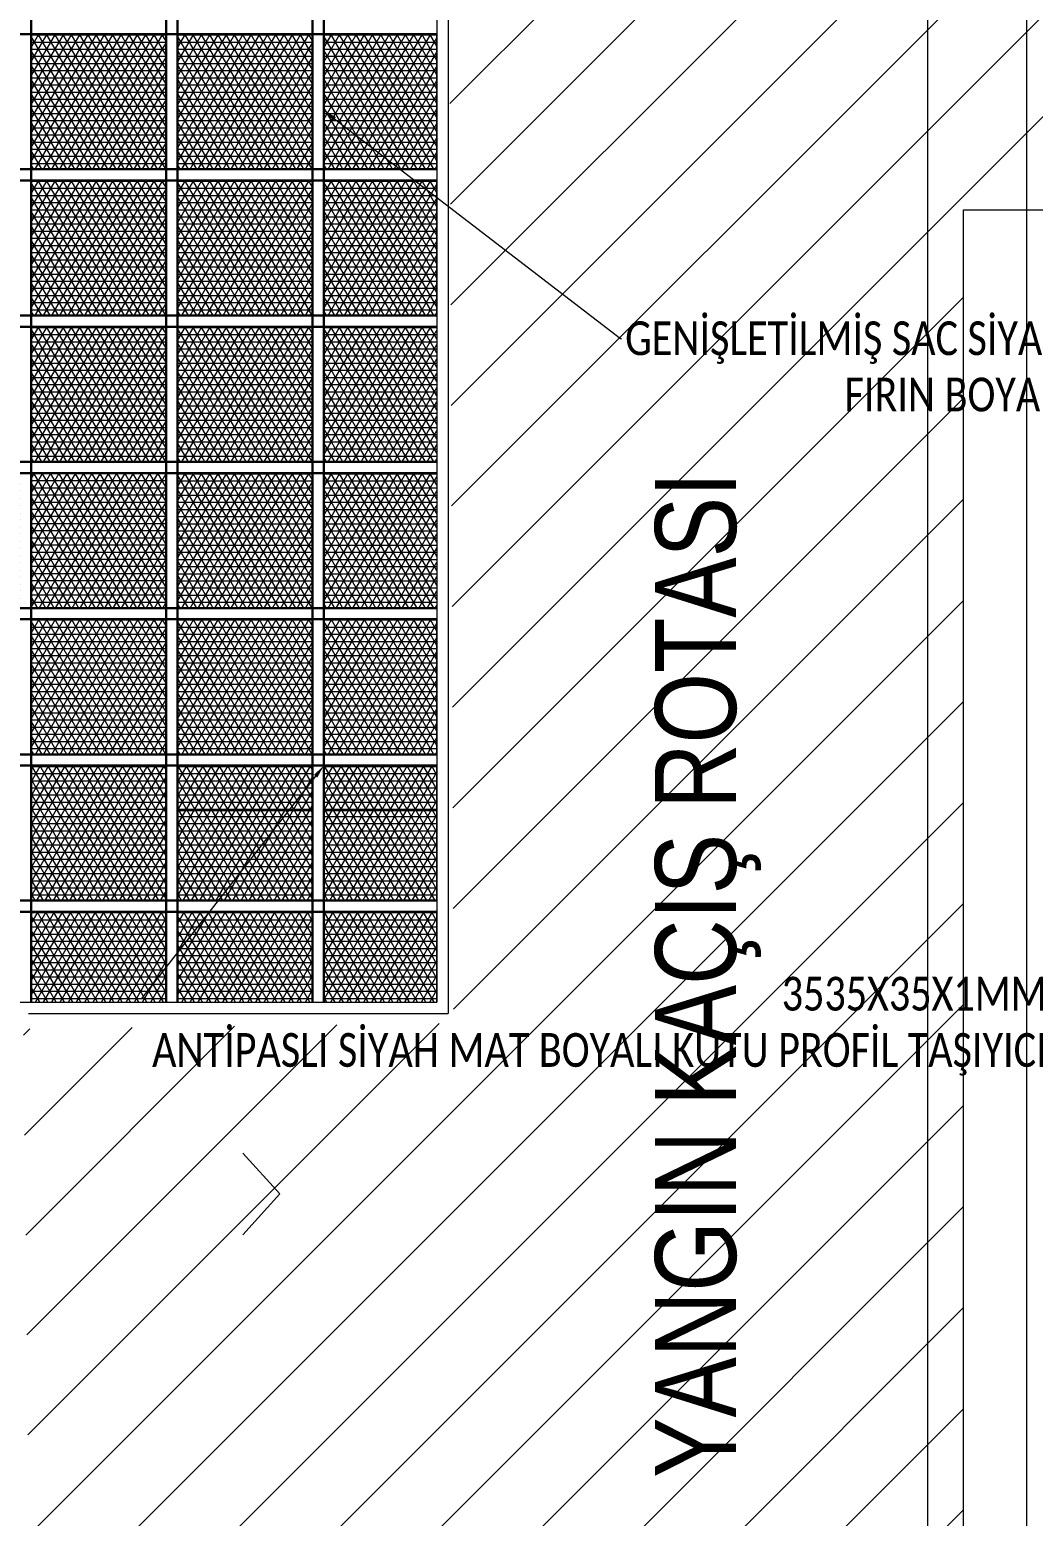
# Model space of a CAD drawing. Header units: millimetres. Extents: x -24 to 530668, y -246875 to -2983.
# Drawn here: x 266474 to 266920, y -111366 to -110706 of the extents above; entities that cross this region are included whole.
import ezdxf
from ezdxf import colors
from ezdxf.entities.mleader import LeaderData, LeaderLine
from ezdxf.enums import TextEntityAlignment as Align
from ezdxf.math import Vec2, Vec3

# ---------------------------------------------------------------- set-up
doc = ezdxf.new("R2010")
doc.units = ezdxf.units.MM
for name, color, linetype, lineweight in [('KP', 167, 'Continuous', 30), ('t_tarama', 253, 'Continuous', 5), ('tarama', 137, 'Continuous', 15)]:
    doc.layers.add(name, color=color, linetype=linetype, lineweight=lineweight)
doc.layers.add('yazı', color=11, linetype='Continuous')
doc.styles.get("Standard").update_dxf_attribs({"font": 'times.ttf', "height": 12})
doc.styles.add('text2', font='calibri.ttf', dxfattribs={"width": 0.8})
doc.styles.add('txt_tur_1', font='arial.ttf', dxfattribs={"height": 1.5})

# ---------------------------------------------------------------- blocks, each defined once
blk = doc.blocks.new('SKDF')
at = {"layer": 't_tarama'}
h = blk.add_hatch(dxfattribs=at)
h.set_pattern_fill('ANSI31', color=256, scale=10)
h.set_pattern_definition([(45, (232299.487, -125028.596), (-22.45064, 22.45064), [])])
h.paths.add_polyline_path([(259409.83, -111696.1), (259838.19, -111696.1), (259838.19, -112291.37), (261174.59, -112289.57), (261174.59, -111613.94), (261028.19, -111613.64), (261028.19, -111534.06), (261044.71, -111534.06), (261042.41, -111336.55), (261233.72, -111334.06), (261231.4, -110772.36), (261585.94, -110772.81), (261585.94, -110972.58), (261460.23, -110972.58), (261460.23, -111846.06), (261460.23, -112479.82), (259409.83, -112479.82)])
h = blk.add_hatch(dxfattribs=at)
h.set_pattern_fill('ANSI31', color=256, scale=10)
h.set_pattern_definition([(45, (232299.487, -125028.596), (-22.45064, 22.45064), [])])
h.paths.add_polyline_path([(259409.83, -111696.1), (259838.19, -111696.1), (259838.19, -112291.37), (261174.59, -112289.57), (261174.59, -111613.94), (261028.19, -111613.64), (261028.19, -111534.06), (261044.71, -111534.06), (261042.41, -111336.55), (261233.72, -111334.06), (261231.4, -110772.36), (261585.94, -110772.81), (261585.94, -110972.58), (261460.23, -110972.58), (261460.23, -111846.06), (261460.23, -112479.82), (259409.83, -112479.82)])
for p, q in [((261444.49, -112528.6, -17966.19), (261444.49, -109266.33, -17966.19)), ((261460.23, -110972.58, -17965.55), (261585.31, -110972.58, -17967.47)), ((261460.23, -112479.82, -17966.19), (261460.23, -110972.58, 0.64)), ((261460.23, -110972.58, 0.64), (261585.31, -110972.58, -1.29)), ((261156.44, -111409.88), (261139.94, -111391.74)), ((261156.44, -111409.88), (261139.94, -111428.01))]:
    blk.add_line(p, q, dxfattribs=at)
at = {"layer": 't_tarama', "elevation": -17966.83}
blk.add_lwpolyline([(261488.44, -112508.05), (261488.44, -109865.44)], dxfattribs=at)
at = {"layer": 't_tarama'}
for points in [[(261432.02, -110767.61), (261226.24, -110767.61), (261226.24, -111324.66)], [(261432.02, -110772.61), (261231.24, -110772.61), (261231.24, -111329.66)], [(261039.71, -111324.66), (261226.24, -111324.66)], [(261044.71, -111329.66), (261231.24, -111329.66)]]:
    blk.add_lwpolyline(points, dxfattribs=at)
at = {"layer": 't_tarama', "insert": (261323.19, -111536.06, -0.01), "char_height": 36, "width": 518.4546, "attachment_point": 1, "rotation": 90}
blk.add_mtext('{\\fArial|b0|i0|c162|p34;\\W0.8;YANGIN KAÇIŞ ROTASI}', dxfattribs=at)
at = {"layer": 't_tarama', "style": 'txt_tur_1'}
for tag, p in [('19S', (258900.86, -109894.01, -17966.19)), ('20T', (258887.48, -110719.01, -17966.19)), ('21U', (258887.48, -111705.01, -17966.19)), ('22V', (258887.48, -112544.01, -17966.19))]:
    blk.add_attdef(tag, text='', height=30, dxfattribs=at).set_placement(p, align=Align.CENTER)
blk = doc.blocks.new('TAVANN')
at = {"layer": 'tarama'}
h = blk.add_hatch(dxfattribs=at)
h.set_pattern_fill('NET3', color=256)
h.set_pattern_definition([(0, (1626.0557, -910), (0, 3.175), []), (60, (1626.0557, -910), (-2.749630657, 1.5875), []), (120, (1626.0557, -910), (-2.749630657, -1.5875), [])])
h.paths.add_polyline_path([(266589.48, -110976.02), (266529.48, -110976.02), (266529.48, -110916.02), (266589.48, -110916.02)])
h = blk.add_hatch(dxfattribs=at)
h.set_pattern_fill('NET3', color=256)
h.set_pattern_definition([(0, (1691.17, -910), (0, 3.175), []), (60, (1691.17, -910), (-2.749630657, 1.5875), []), (120, (1691.17, -910), (-2.749630657, -1.5875), [])])
h.paths.add_polyline_path([(266654.6, -110976.02), (266594.6, -110976.02), (266594.6, -110916.02), (266654.6, -110916.02)])
h = blk.add_hatch(dxfattribs=at)
h.set_pattern_fill('NET3', color=256)
h.set_pattern_definition([(0, (1756.17, -910), (0, 3.175), []), (60, (1756.17, -910), (-2.749630657, 1.5875), []), (120, (1756.17, -910), (-2.749630657, -1.5875), [])])
h.paths.add_polyline_path([(266709.88, -110976.02), (266659.6, -110976.02), (266659.6, -110916.02), (266709.88, -110916.02)])
h = blk.add_hatch(dxfattribs=at)
h.set_pattern_fill('NET3', color=256)
h.set_pattern_definition([(0, (1626.0557, -975), (0, 3.175), []), (60, (1626.0557, -975), (-2.749630657, 1.5875), []), (120, (1626.0557, -975), (-2.749630657, -1.5875), [])])
h.paths.add_polyline_path([(266589.48, -111041.02), (266529.48, -111041.02), (266529.48, -110981.02), (266589.48, -110981.02)])
h = blk.add_hatch(dxfattribs=at)
h.set_pattern_fill('NET3', color=256)
h.set_pattern_definition([(0, (1691.17, -975), (0, 3.175), []), (60, (1691.17, -975), (-2.749630657, 1.5875), []), (120, (1691.17, -975), (-2.749630657, -1.5875), [])])
h.paths.add_polyline_path([(266654.6, -111041.02), (266594.6, -111041.02), (266594.6, -110981.02), (266654.6, -110981.02)])
h = blk.add_hatch(dxfattribs=at)
h.set_pattern_fill('NET3', color=256)
h.set_pattern_definition([(0, (1756.17, -975), (0, 3.175), []), (60, (1756.17, -975), (-2.749630657, 1.5875), []), (120, (1756.17, -975), (-2.749630657, -1.5875), [])])
h.paths.add_polyline_path([(266709.88, -111041.02), (266659.6, -111041.02), (266659.6, -110981.02), (266709.88, -110981.02)])
h = blk.add_hatch(dxfattribs=at)
h.set_pattern_fill('NET3', color=256)
h.set_pattern_definition([(0, (1626.0557, -1040), (0, 3.175), []), (60, (1626.0557, -1040), (-2.749630657, 1.5875), []), (120, (1626.0557, -1040), (-2.749630657, -1.5875), [])])
h.paths.add_polyline_path([(266589.48, -111106.02), (266529.48, -111106.02), (266529.48, -111046.02), (266589.48, -111046.02)])
h = blk.add_hatch(dxfattribs=at)
h.set_pattern_fill('NET3', color=256)
h.set_pattern_definition([(0, (1691.17, -1040), (0, 3.175), []), (60, (1691.17, -1040), (-2.749630657, 1.5875), []), (120, (1691.17, -1040), (-2.749630657, -1.5875), [])])
h.paths.add_polyline_path([(266654.6, -111106.02), (266594.6, -111106.02), (266594.6, -111046.02), (266654.6, -111046.02)])
h = blk.add_hatch(dxfattribs=at)
h.set_pattern_fill('NET3', color=256)
h.set_pattern_definition([(0, (1756.17, -1040), (0, 3.175), []), (60, (1756.17, -1040), (-2.749630657, 1.5875), []), (120, (1756.17, -1040), (-2.749630657, -1.5875), [])])
h.paths.add_polyline_path([(266709.88, -111106.02), (266659.6, -111106.02), (266659.6, -111046.02), (266709.88, -111046.02)])
h = blk.add_hatch(dxfattribs=at)
h.set_pattern_fill('NET3', color=256)
h.paths.add_polyline_path([(266524.48, -111111.02), (266464.48, -111111.02), (266464.48, -111171.02), (266524.48, -111171.02)])
h.paths.add_polyline_path([(266589.54, -111111.02), (266529.54, -111111.02), (266529.54, -111171.02), (266589.54, -111171.02)])
h = blk.add_hatch(dxfattribs=at)
h.set_pattern_fill('NET3', color=256)
h.set_pattern_definition([(0, (1691.17, -1105), (0, 3.175), []), (60, (1691.17, -1105), (-2.749630657, 1.5875), []), (120, (1691.17, -1105), (-2.749630657, -1.5875), [])])
h.paths.add_polyline_path([(266654.6, -111171.02), (266594.6, -111171.02), (266594.6, -111111.02), (266654.6, -111111.02)])
h = blk.add_hatch(dxfattribs=at)
h.set_pattern_fill('NET3', color=256)
h.set_pattern_definition([(0, (1756.17, -1105), (0, 3.175), []), (60, (1756.17, -1105), (-2.749630657, 1.5875), []), (120, (1756.17, -1105), (-2.749630657, -1.5875), [])])
h.paths.add_polyline_path([(266709.88, -111171.02), (266659.6, -111171.02), (266659.6, -111111.02), (266709.88, -111111.02)])
h = blk.add_hatch(dxfattribs=at)
h.set_pattern_fill('NET3', color=256)
h.set_pattern_definition([(0, (1626.1128, -1170), (0, 3.175), []), (60, (1626.1128, -1170), (-2.749630657, 1.5875), []), (120, (1626.1128, -1170), (-2.749630657, -1.5875), [])])
h.paths.add_polyline_path([(266589.54, -111236.02), (266529.54, -111236.02), (266529.54, -111176.02), (266589.54, -111176.02)])
h = blk.add_hatch(dxfattribs=at)
h.set_pattern_fill('NET3', color=256)
h.set_pattern_definition([(0, (1691.227, -1170), (0, 3.175), []), (60, (1691.227, -1170), (-2.749630657, 1.5875), []), (120, (1691.227, -1170), (-2.749630657, -1.5875), [])])
h.paths.add_polyline_path([(266654.65, -111236.02), (266594.65, -111236.02), (266594.65, -111176.02), (266654.65, -111176.02)])
h = blk.add_hatch(dxfattribs=at)
h.set_pattern_fill('NET3', color=256)
h.set_pattern_definition([(0, (1756.227, -1170), (0, 3.175), []), (60, (1756.227, -1170), (-2.749630657, 1.5875), []), (120, (1756.227, -1170), (-2.749630657, -1.5875), [])])
h.paths.add_polyline_path([(266709.88, -111236.02), (266659.65, -111236.02), (266659.65, -111176.02), (266709.88, -111176.02)])
h = blk.add_hatch(dxfattribs=at)
h.set_pattern_fill('NET3', color=256)
h.set_pattern_definition([(0, (195.1142, 0), (0, 3.175), []), (60, (195.1142, 0), (-2.749630657, 1.5875), []), (120, (195.1142, 0), (-2.749630657, -1.5875), [])])
h.paths.add_polyline_path([(266589.54, -111241.02), (266529.54, -111241.02), (266529.54, -111301.02), (266589.54, -111301.02)])
h = blk.add_hatch(dxfattribs=at)
h.set_pattern_fill('NET3', color=256)
h.set_pattern_definition([(0, (260.1713, 0), (0, 3.175), []), (60, (260.1713, 0), (-2.749630657, 1.5875), []), (120, (260.1713, 0), (-2.749630657, -1.5875), [])])
h.paths.add_polyline_path([(266654.6, -111241.02), (266594.6, -111241.02), (266594.6, -111301.02), (266654.6, -111301.02)])
h = blk.add_hatch(dxfattribs=at)
h.set_pattern_fill('NET3', color=256)
h.set_pattern_definition([(0, (325.2284, 0), (0, 3.175), []), (60, (325.2284, 0), (-2.749630657, 1.5875), []), (120, (325.2284, 0), (-2.749630657, -1.5875), [])])
h.paths.add_polyline_path([(266709.88, -111241.02), (266659.65, -111241.02), (266659.65, -111301.02), (266709.88, -111301.02)])
h = blk.add_hatch(dxfattribs=at)
h.set_pattern_fill('NET3', color=256)
h.set_pattern_definition([(0, (204.9488, -65), (0, 3.175), []), (60, (204.9488, -65), (-2.749630657, 1.5875), []), (120, (204.9488, -65), (-2.749630657, -1.5875), [])])
h.paths.add_polyline_path([(266589.6, -111306.02), (266529.54, -111306.02), (266529.54, -111346.15), (266589.6, -111346.15)])
h = blk.add_hatch(dxfattribs=at)
h.set_pattern_fill('NET3', color=256)
h.set_pattern_definition([(0, (270.006, -65), (0, 3.175), []), (60, (270.006, -65), (-2.749630657, 1.5875), []), (120, (270.006, -65), (-2.749630657, -1.5875), [])])
h.paths.add_polyline_path([(266654.65, -111306.02), (266594.6, -111306.02), (266594.6, -111346.15), (266654.65, -111346.15)])
h = blk.add_hatch(dxfattribs=at)
h.set_pattern_fill('NET3', color=256)
h.set_pattern_definition([(0, (325.2284, -65), (0, 3.175), []), (60, (325.2284, -65), (-2.749630657, 1.5875), []), (120, (325.2284, -65), (-2.749630657, -1.5875), [])])
h.paths.add_polyline_path([(266709.88, -111306.02), (266659.65, -111306.02), (266659.65, -111346.15), (266709.88, -111346.15)])
at = {"layer": 'KP', "color": 108, "elevation": 0}
for points in [[(266529.54, -110343.02), (266529.54, -111306.02)], [(266529.54, -110343.02), (266529.54, -111306.02)], [(266529.54, -110343.02), (266529.54, -111306.02)], [(266529.54, -110343.02), (266529.54, -111306.02)], [(266529.54, -110343.02), (266529.54, -111306.02)], [(266529.54, -110343.02), (266529.54, -111306.02)], [(266529.54, -110343.02), (266529.54, -111346.15)], [(266589.6, -110343.02), (266589.6, -111261.02)], [(266589.6, -110343.02), (266589.6, -111261.02)], [(266589.6, -110343.02), (266589.6, -111261.02)], [(266589.6, -110343.02), (266589.6, -111261.02)], [(266589.6, -110343.02), (266589.6, -111261.02)], [(266589.6, -110343.02), (266589.6, -111261.02)], [(266589.6, -110343.02), (266589.6, -111346.15)], [(266594.6, -110343.02), (266594.6, -111261.02)], [(266594.6, -110343.02), (266594.6, -111261.02)], [(266594.6, -110343.02), (266594.6, -111261.02)], [(266594.6, -110343.02), (266594.6, -111261.02)], [(266594.6, -110343.02), (266594.6, -111261.02)], [(266594.6, -110343.02), (266594.6, -111346.15)], [(266654.65, -110343.02), (266654.65, -111261.02)], [(266654.65, -110343.02), (266654.65, -111261.02)], [(266654.65, -110343.02), (266654.65, -111261.02)], [(266654.65, -110343.02), (266654.65, -111261.02)], [(266654.65, -110343.02), (266654.65, -111261.02)], [(266654.65, -110343.02), (266654.65, -111261.02)], [(266654.65, -110343.02), (266654.65, -111346.15)], [(266659.65, -110343.02), (266659.65, -111261.02)], [(266659.65, -110343.02), (266659.65, -111261.02)], [(266659.65, -110343.02), (266659.65, -111261.02)], [(266659.65, -110343.02), (266659.65, -111261.02)], [(266659.65, -110343.02), (266659.65, -111261.02)], [(266659.65, -110343.02), (266659.65, -111261.02)], [(266659.65, -110343.02), (266659.65, -111346.15)]]:
    blk.add_lwpolyline(points, dxfattribs=at)
at = {"layer": 'KP', "color": 108}
for points in [[(265135.62, -110916.02), (266709.88, -110916.02)], [(265135.62, -110976.02), (266709.88, -110976.02)], [(265135.62, -110981.02), (266709.88, -110981.02)], [(265135.62, -111041.02), (266709.88, -111041.02)], [(265135.62, -111041.02), (266709.88, -111041.02)], [(265135.62, -111041.02), (266709.88, -111041.02)], [(265135.62, -111046.02), (266709.88, -111046.02)], [(265135.62, -111106.02), (266709.88, -111106.02)], [(265135.62, -111106.02), (266709.88, -111106.02)], [(265135.62, -111106.02), (266709.88, -111106.02)], [(265135.62, -111111.02), (266709.88, -111111.02)], [(265135.62, -111111.02), (266709.88, -111111.02)], [(265135.62, -111171.02), (266709.88, -111171.02)], [(265135.62, -111171.02), (266709.88, -111171.02)], [(265135.62, -111171.02), (266709.88, -111171.02)], [(265135.62, -111176.02), (266709.88, -111176.02)], [(265135.62, -111236.02), (266709.88, -111236.02)], [(265135.62, -111236.02), (266709.88, -111236.02)], [(265135.62, -111236.02), (266709.88, -111236.02)], [(265135.62, -111236.02), (266709.88, -111236.02)], [(265135.62, -111241.02), (266709.88, -111241.02)], [(265135.62, -111241.02), (266709.88, -111241.02)], [(265135.62, -111301.02), (266709.88, -111301.02)], [(265135.62, -111306.02), (266709.88, -111306.02)], [(265135.62, -111306.02), (266709.88, -111306.02)], [(265336.2, -111306.02), (266709.88, -111306.02)]]:
    blk.add_lwpolyline(points, dxfattribs=at)
at = {"layer": 'tarama', "elevation": 0}
for points in [[(266589.54, -110916.02), (266529.54, -110916.02), (266529.54, -110976.02), (266589.54, -110976.02)], [(266654.6, -110916.02), (266594.6, -110916.02), (266594.6, -110976.02), (266654.6, -110976.02)], [(266709.88, -110916.02), (266659.65, -110916.02), (266659.65, -110976.02), (266709.88, -110976.02)], [(266589.54, -110981.02), (266529.54, -110981.02), (266529.54, -111041.02), (266589.54, -111041.02)], [(266654.6, -110981.02), (266594.6, -110981.02), (266594.6, -111041.02), (266654.6, -111041.02)], [(266709.88, -110981.02), (266659.65, -110981.02), (266659.65, -111041.02), (266709.88, -111041.02)], [(266589.54, -111046.02), (266529.54, -111046.02), (266529.54, -111106.02), (266589.54, -111106.02)], [(266654.6, -111046.02), (266594.6, -111046.02), (266594.6, -111106.02), (266654.6, -111106.02)], [(266589.54, -111111.02), (266529.54, -111111.02), (266529.54, -111171.02), (266589.54, -111171.02)], [(266654.6, -111111.02), (266594.6, -111111.02), (266594.6, -111171.02), (266654.6, -111171.02)], [(266589.6, -111176.02), (266529.6, -111176.02), (266529.6, -111236.02), (266589.6, -111236.02)], [(266654.65, -111176.02), (266594.65, -111176.02), (266594.65, -111236.02), (266654.65, -111236.02)], [(266709.88, -111176.02), (266659.71, -111176.02), (266659.71, -111236.02), (266709.88, -111236.02)], [(266589.54, -111241.02), (266529.54, -111241.02), (266529.54, -111301.02), (266589.54, -111301.02)], [(266654.6, -111241.02), (266594.6, -111241.02), (266594.6, -111301.02), (266654.6, -111301.02)], [(266709.88, -111241.02), (266659.65, -111241.02), (266659.65, -111301.02), (266709.88, -111301.02)], [(266589.6, -111306.02), (266529.54, -111306.02), (266529.54, -111346.15), (266589.6, -111346.15)], [(266654.65, -111306.02), (266594.6, -111306.02), (266594.6, -111346.15), (266654.65, -111346.15)], [(266709.88, -111306.02), (266659.65, -111306.02), (266659.65, -111346.15), (266709.88, -111346.15)]]:
    blk.add_lwpolyline(points, close=True, dxfattribs=at)
at = {"layer": 'tarama'}
for points in [[(266589.54, -111241.02), (266529.54, -111241.02), (266529.54, -111301.02), (266589.54, -111301.02)], [(266654.6, -111241.02), (266594.6, -111241.02), (266594.6, -111261.02), (266654.6, -111261.02)], [(266709.88, -111241.02), (266659.65, -111241.02), (266659.65, -111261.02), (266709.88, -111261.02)]]:
    blk.add_lwpolyline(points, close=True, dxfattribs=at)
at = {"layer": 'yazı'}
ml = blk.add_multileader_mtext('Standard', dxfattribs=at)
ml.set_content('GENİŞLETİLMİŞ SAC SİYAH\\PFIRIN BOYALI', color=256, style='text2')
ml.set_leader_properties()
ml.build(insert=Vec2(0, 0))
ml.multileader.update_dxf_attribs({"text_right_attachment_type": 6, "dogleg_length": 0.36, "arrow_head_size": 6})
ctx = ml.context
ctx.base_point, ctx.char_height, ctx.arrow_head_size, ctx.plane_origin = Vec3(266791.86, -111051.23), 15, 6, Vec3(266902.24, -110874.65)
ctx.right_attachment, ctx.text_align_type = 6, 2
notes = []
notes.append((ctx, [(0, (1, 1, 0), (266791.5, -111051.23), (1, 0), 0.36, [(0, [(266659.65, -110949.96)], 0, [])])]))
ctx.mtext.insert, ctx.mtext.alignment, ctx.mtext.flow_direction = Vec3(266990.59, -111043.62), 3, 5
ml = blk.add_multileader_mtext('Standard', dxfattribs=at)
ml.set_content('3535X35X1MM\\PANTİPASLI SİYAH MAT BOYALI KUTU PROFİL TAŞIYICI', color=256, style='text2')
ml.set_leader_properties()
ml.build(insert=Vec2(0, 0))
ml.multileader.update_dxf_attribs({"text_right_attachment_type": 6, "dogleg_length": 0.36, "arrow_head_size": 6})
ctx = ml.context
ctx.base_point, ctx.char_height, ctx.arrow_head_size, ctx.plane_origin = Vec3(266578.93, -111344.5), 15, 6, Vec3(266537.38, -111291.27)
ctx.right_attachment, ctx.text_align_type = 6, 2
notes.append((ctx, [(0, (1, 1, 0), (266578.57, -111344.5), (1, 0), 0.36, [(0, [(266659.65, -111241.02)], 0, [])])]))
ctx.mtext.insert, ctx.mtext.alignment, ctx.mtext.flow_direction = Vec3(266980.89, -111334.89), 3, 5
for ctx, leaders in notes:
    for number, flags, end, landing, length, lines in leaders:
        leader = LeaderData()
        leader.index, (leader.has_last_leader_line, leader.has_dogleg_vector, leader.attachment_direction) = number, flags
        leader.last_leader_point, leader.dogleg_vector, leader.dogleg_length = Vec3(end), Vec3(landing), length
        for number, points, colour, breaks in lines:
            line = LeaderLine()
            line.index, line.vertices, line.color, line.breaks = number, Vec3.list(points), colors.encode_raw_color(colour), breaks
            leader.lines.append(line)
        ctx.leaders.append(leader)

msp = doc.modelspace()

# ---------------------------------------------------------------- block references
at = {"layer": 'KP', "color": 108}
msp.add_blockref('SKDF', (5428.593, 186.963, -0.399), dxfattribs=at)
at = {"layer": 't_tarama'}
msp.add_blockref('TAVANN', (-55.04, 208.45, -0.399), dxfattribs=at)

doc.saveas('drawing.dxf')
